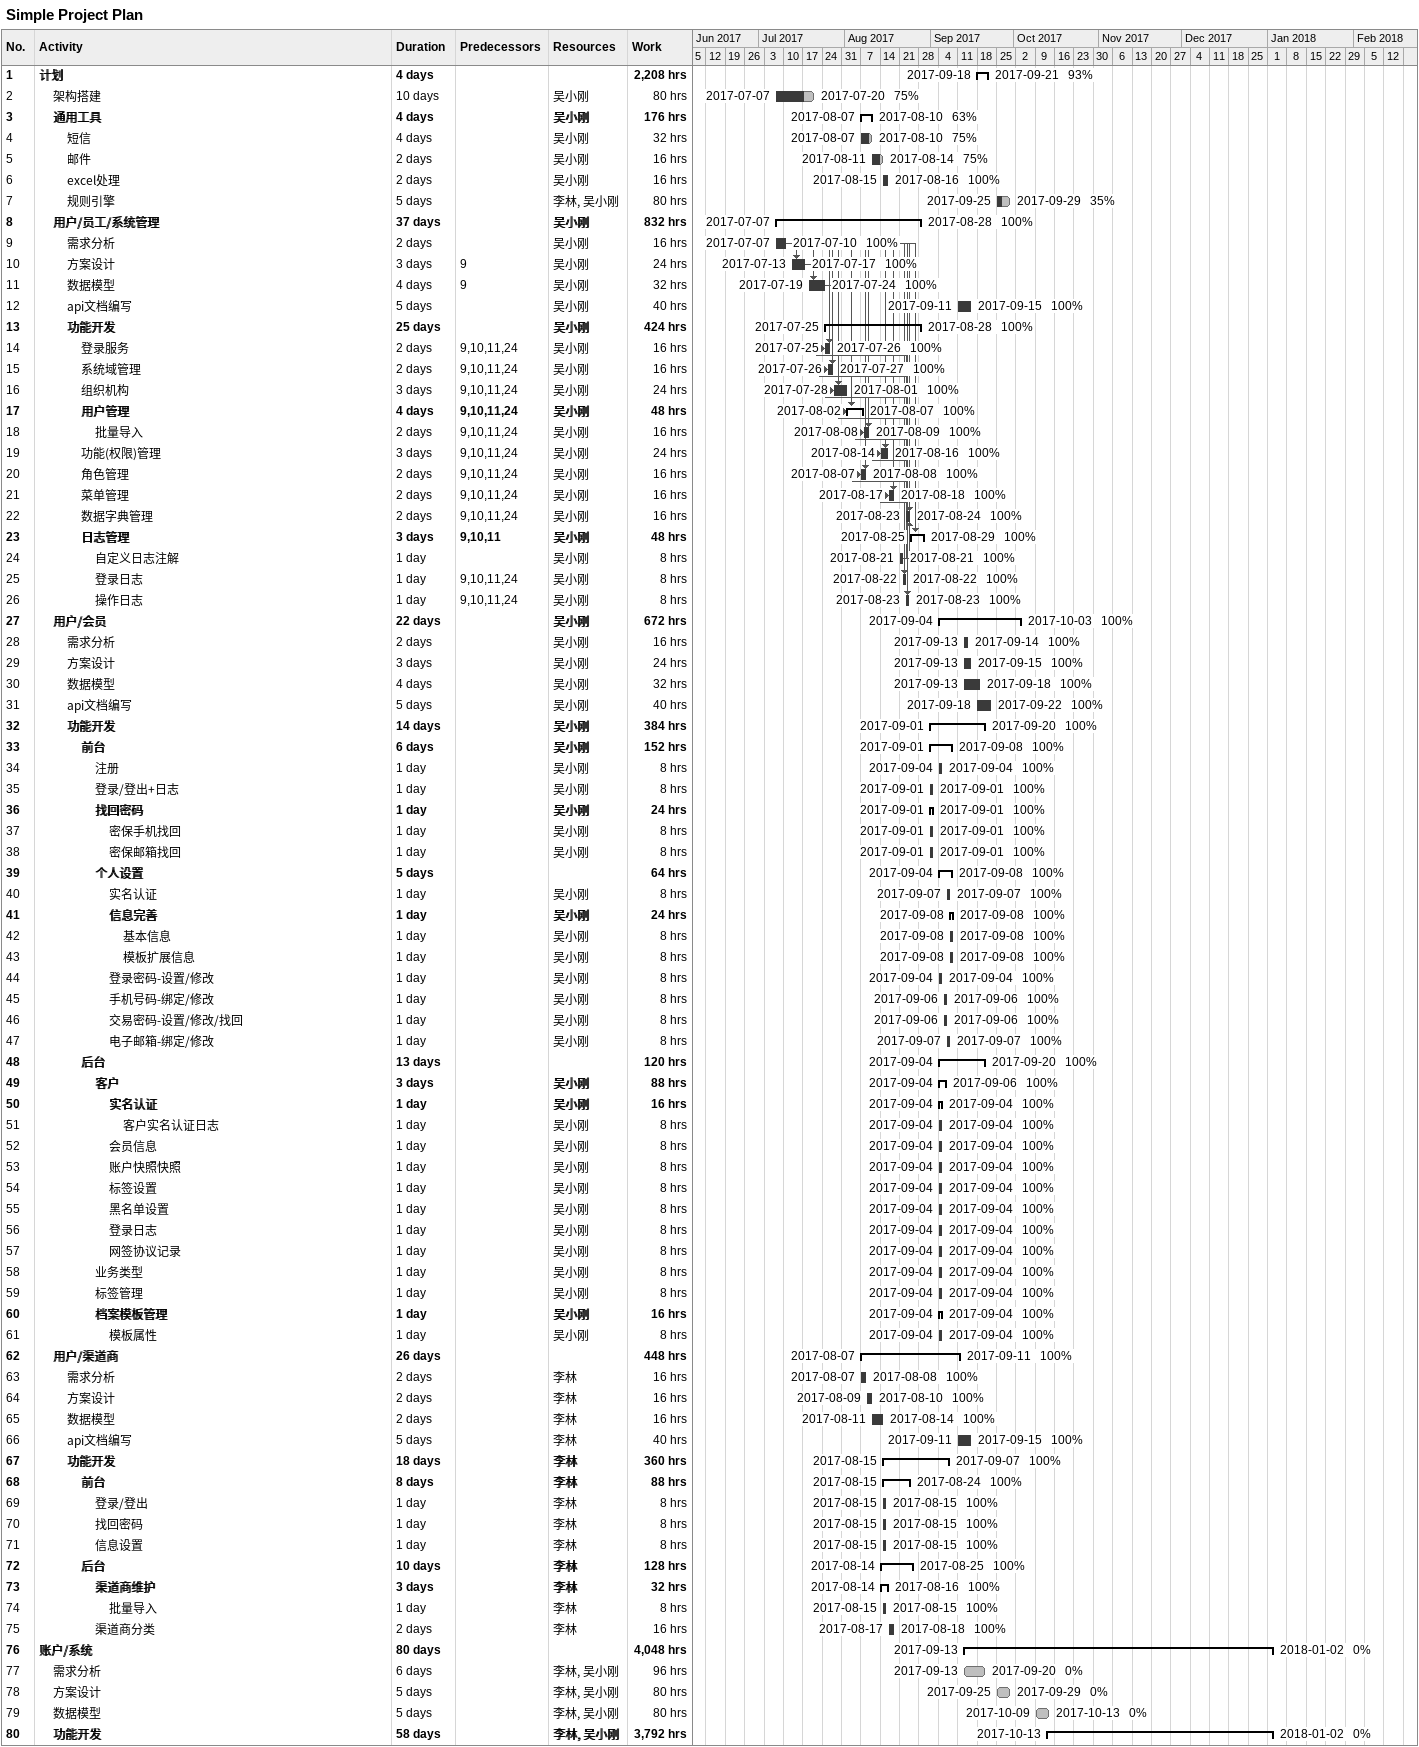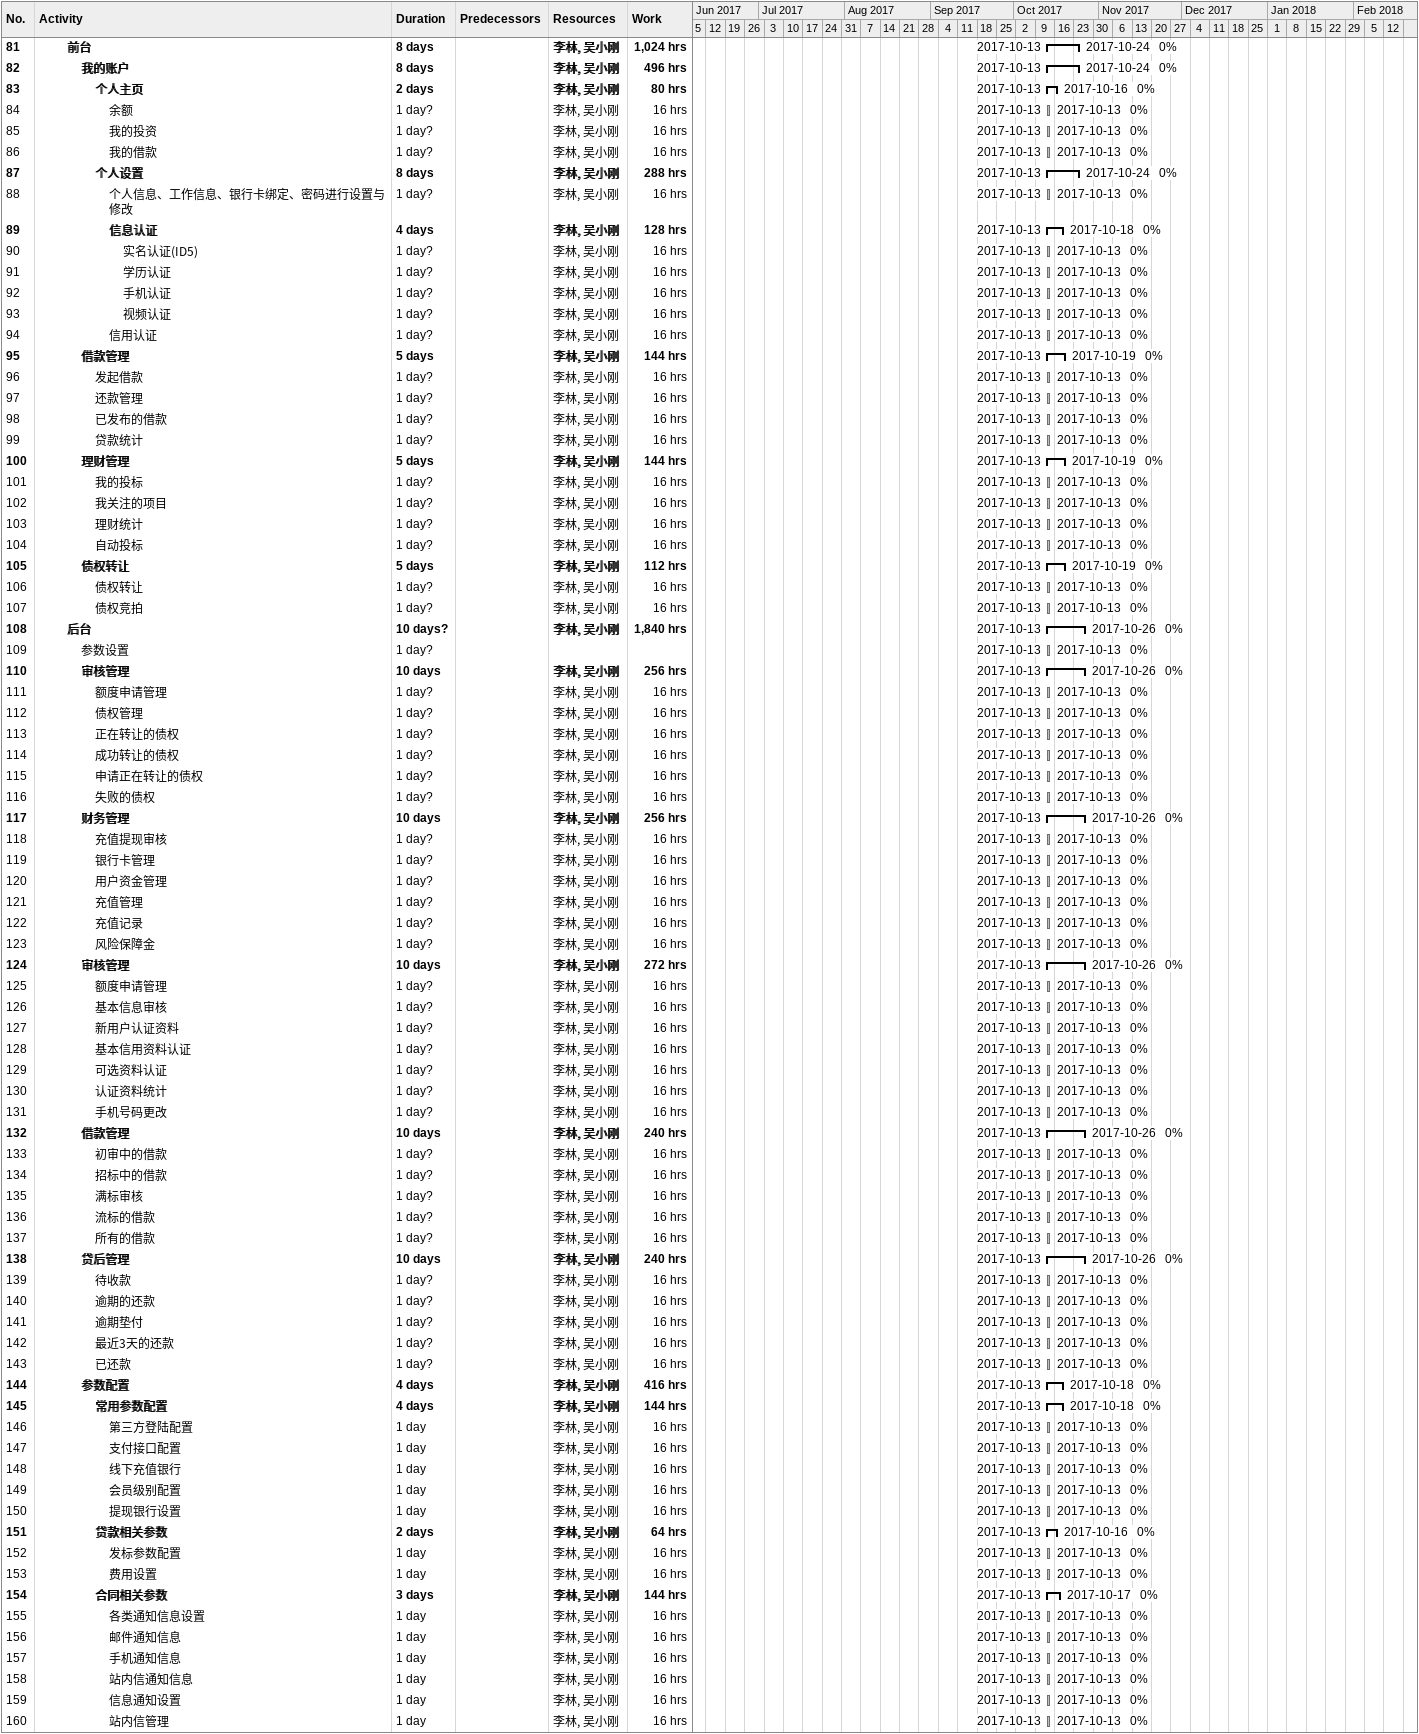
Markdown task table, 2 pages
Simple Project Plan

| ID | Level | Task | Duration | Start | Finish | Predecessors | Resources | % complete | Work (h) |
|---|---|---|---|---|---|---|---|---|---|
| 1 | 1 | **计划** | 4d | 2017-09-18 | 2017-09-21 |  |  | 93 | 2208 |
| 2 | 2 | 架构搭建 | 10d | 2017-07-07 | 2017-07-20 |  | 吴小刚 | 75 | 80 |
| 3 | 2 | **通用工具** | 4d | 2017-08-07 | 2017-08-10 |  | 吴小刚 | 63 | 176 |
| 4 | 3 | 短信 | 4d | 2017-08-07 | 2017-08-10 |  | 吴小刚 | 75 | 32 |
| 5 | 3 | 邮件 | 2d | 2017-08-11 | 2017-08-14 |  | 吴小刚 | 75 | 16 |
| 6 | 3 | excel处理 | 2d | 2017-08-15 | 2017-08-16 |  | 吴小刚 | 100 | 16 |
| 7 | 3 | 规则引擎 | 5d | 2017-09-25 | 2017-09-29 |  | 李林, 吴小刚 | 35 | 80 |
| 8 | 2 | **用户/员工/系统管理** | 37d | 2017-07-07 | 2017-08-28 |  | 吴小刚 | 100 | 832 |
| 9 | 3 | 需求分析 | 2d | 2017-07-07 | 2017-07-10 |  | 吴小刚 | 100 | 16 |
| 10 | 3 | 方案设计 | 3d | 2017-07-13 | 2017-07-17 | 9 | 吴小刚 | 100 | 24 |
| 11 | 3 | 数据模型 | 4d | 2017-07-19 | 2017-07-24 | 9 | 吴小刚 | 100 | 32 |
| 12 | 3 | api文档编写 | 5d | 2017-09-11 | 2017-09-15 |  | 吴小刚 | 100 | 40 |
| 13 | 3 | **功能开发** | 25d | 2017-07-25 | 2017-08-28 |  | 吴小刚 | 100 | 424 |
| 14 | 4 | 登录服务 | 2d | 2017-07-25 | 2017-07-26 | 9, 10, 11, 24 | 吴小刚 | 100 | 16 |
| 15 | 4 | 系统域管理 | 2d | 2017-07-26 | 2017-07-27 | 9, 10, 11, 24 | 吴小刚 | 100 | 16 |
| 16 | 4 | 组织机构 | 3d | 2017-07-28 | 2017-08-01 | 9, 10, 11, 24 | 吴小刚 | 100 | 24 |
| 17 | 4 | **用户管理** | 4d | 2017-08-02 | 2017-08-07 | 9, 10, 11, 24 | 吴小刚 | 100 | 48 |
| 18 | 5 | 批量导入 | 2d | 2017-08-08 | 2017-08-09 | 9, 10, 11, 24 | 吴小刚 | 100 | 16 |
| 19 | 4 | 功能(权限)管理 | 3d | 2017-08-14 | 2017-08-16 | 9, 10, 11, 24 | 吴小刚 | 100 | 24 |
| 20 | 4 | 角色管理 | 2d | 2017-08-07 | 2017-08-08 | 9, 10, 11, 24 | 吴小刚 | 100 | 16 |
| 21 | 4 | 菜单管理 | 2d | 2017-08-17 | 2017-08-18 | 9, 10, 11, 24 | 吴小刚 | 100 | 16 |
| 22 | 4 | 数据字典管理 | 2d | 2017-08-23 | 2017-08-24 | 9, 10, 11, 24 | 吴小刚 | 100 | 16 |
| 23 | 4 | **日志管理** | 3d | 2017-08-25 | 2017-08-29 | 9, 10, 11 | 吴小刚 | 100 | 48 |
| 24 | 5 | 自定义日志注解 | 1d | 2017-08-21 | 2017-08-21 |  | 吴小刚 | 100 | 8 |
| 25 | 5 | 登录日志 | 1d | 2017-08-22 | 2017-08-22 | 9, 10, 11, 24 | 吴小刚 | 100 | 8 |
| 26 | 5 | 操作日志 | 1d | 2017-08-23 | 2017-08-23 | 9, 10, 11, 24 | 吴小刚 | 100 | 8 |
| 27 | 2 | **用户/会员** | 22d | 2017-09-04 | 2017-10-03 |  | 吴小刚 | 100 | 672 |
| 28 | 3 | 需求分析 | 2d | 2017-09-13 | 2017-09-14 |  | 吴小刚 | 100 | 16 |
| 29 | 3 | 方案设计 | 3d | 2017-09-13 | 2017-09-15 |  | 吴小刚 | 100 | 24 |
| 30 | 3 | 数据模型 | 4d | 2017-09-13 | 2017-09-18 |  | 吴小刚 | 100 | 32 |
| 31 | 3 | api文档编写 | 5d | 2017-09-18 | 2017-09-22 |  | 吴小刚 | 100 | 40 |
| 32 | 3 | **功能开发** | 14d | 2017-09-01 | 2017-09-20 |  | 吴小刚 | 100 | 384 |
| 33 | 4 | **前台** | 6d | 2017-09-01 | 2017-09-08 |  | 吴小刚 | 100 | 152 |
| 34 | 5 | 注册 | 1d | 2017-09-04 | 2017-09-04 |  | 吴小刚 | 100 | 8 |
| 35 | 5 | 登录/登出+日志 | 1d | 2017-09-01 | 2017-09-01 |  | 吴小刚 | 100 | 8 |
| 36 | 5 | **找回密码** | 1d | 2017-09-01 | 2017-09-01 |  | 吴小刚 | 100 | 24 |
| 37 | 6 | 密保手机找回 | 1d | 2017-09-01 | 2017-09-01 |  | 吴小刚 | 100 | 8 |
| 38 | 6 | 密保邮箱找回 | 1d | 2017-09-01 | 2017-09-01 |  | 吴小刚 | 100 | 8 |
| 39 | 5 | **个人设置** | 5d | 2017-09-04 | 2017-09-08 |  |  | 100 | 64 |
| 40 | 6 | 实名认证 | 1d | 2017-09-07 | 2017-09-07 |  | 吴小刚 | 100 | 8 |
| 41 | 6 | **信息完善** | 1d | 2017-09-08 | 2017-09-08 |  | 吴小刚 | 100 | 24 |
| 42 | 7 | 基本信息 | 1d | 2017-09-08 | 2017-09-08 |  | 吴小刚 | 100 | 8 |
| 43 | 7 | 模板扩展信息 | 1d | 2017-09-08 | 2017-09-08 |  | 吴小刚 | 100 | 8 |
| 44 | 6 | 登录密码-设置/修改 | 1d | 2017-09-04 | 2017-09-04 |  | 吴小刚 | 100 | 8 |
| 45 | 6 | 手机号码-绑定/修改 | 1d | 2017-09-06 | 2017-09-06 |  | 吴小刚 | 100 | 8 |
| 46 | 6 | 交易密码-设置/修改/找回 | 1d | 2017-09-06 | 2017-09-06 |  | 吴小刚 | 100 | 8 |
| 47 | 6 | 电子邮箱-绑定/修改 | 1d | 2017-09-07 | 2017-09-07 |  | 吴小刚 | 100 | 8 |
| 48 | 4 | **后台** | 13d | 2017-09-04 | 2017-09-20 |  |  | 100 | 120 |
| 49 | 5 | **客户** | 3d | 2017-09-04 | 2017-09-06 |  | 吴小刚 | 100 | 88 |
| 50 | 6 | **实名认证** | 1d | 2017-09-04 | 2017-09-04 |  | 吴小刚 | 100 | 16 |
| 51 | 7 | 客户实名认证日志 | 1d | 2017-09-04 | 2017-09-04 |  | 吴小刚 | 100 | 8 |
| 52 | 6 | 会员信息 | 1d | 2017-09-04 | 2017-09-04 |  | 吴小刚 | 100 | 8 |
| 53 | 6 | 账户快照快照 | 1d | 2017-09-04 | 2017-09-04 |  | 吴小刚 | 100 | 8 |
| 54 | 6 | 标签设置 | 1d | 2017-09-04 | 2017-09-04 |  | 吴小刚 | 100 | 8 |
| 55 | 6 | 黑名单设置 | 1d | 2017-09-04 | 2017-09-04 |  | 吴小刚 | 100 | 8 |
| 56 | 6 | 登录日志 | 1d | 2017-09-04 | 2017-09-04 |  | 吴小刚 | 100 | 8 |
| 57 | 6 | 网签协议记录 | 1d | 2017-09-04 | 2017-09-04 |  | 吴小刚 | 100 | 8 |
| 58 | 5 | 业务类型 | 1d | 2017-09-04 | 2017-09-04 |  | 吴小刚 | 100 | 8 |
| 59 | 5 | 标签管理 | 1d | 2017-09-04 | 2017-09-04 |  | 吴小刚 | 100 | 8 |
| 60 | 5 | **档案模板管理** | 1d | 2017-09-04 | 2017-09-04 |  | 吴小刚 | 100 | 16 |
| 61 | 6 | 模板属性 | 1d | 2017-09-04 | 2017-09-04 |  | 吴小刚 | 100 | 8 |
| 62 | 2 | **用户/渠道商** | 26d | 2017-08-07 | 2017-09-11 |  |  | 100 | 448 |
| 63 | 3 | 需求分析 | 2d | 2017-08-07 | 2017-08-08 |  | 李林 | 100 | 16 |
| 64 | 3 | 方案设计 | 2d | 2017-08-09 | 2017-08-10 |  | 李林 | 100 | 16 |
| 65 | 3 | 数据模型 | 2d | 2017-08-11 | 2017-08-14 |  | 李林 | 100 | 16 |
| 66 | 3 | api文档编写 | 5d | 2017-09-11 | 2017-09-15 |  | 李林 | 100 | 40 |
| 67 | 3 | **功能开发** | 18d | 2017-08-15 | 2017-09-07 |  | 李林 | 100 | 360 |
| 68 | 4 | **前台** | 8d | 2017-08-15 | 2017-08-24 |  | 李林 | 100 | 88 |
| 69 | 5 | 登录/登出 | 1d | 2017-08-15 | 2017-08-15 |  | 李林 | 100 | 8 |
| 70 | 5 | 找回密码 | 1d | 2017-08-15 | 2017-08-15 |  | 李林 | 100 | 8 |
| 71 | 5 | 信息设置 | 1d | 2017-08-15 | 2017-08-15 |  | 李林 | 100 | 8 |
| 72 | 4 | **后台** | 10d | 2017-08-14 | 2017-08-25 |  | 李林 | 100 | 128 |
| 73 | 5 | **渠道商维护** | 3d | 2017-08-14 | 2017-08-16 |  | 李林 | 100 | 32 |
| 74 | 6 | 批量导入 | 1d | 2017-08-15 | 2017-08-15 |  | 李林 | 100 | 8 |
| 75 | 5 | 渠道商分类 | 2d | 2017-08-17 | 2017-08-18 |  | 李林 | 100 | 16 |
| 76 | 1 | **账户/系统** | 80d | 2017-09-13 | 2018-01-02 |  |  | 0 | 4048 |
| 77 | 2 | 需求分析 | 6d | 2017-09-13 | 2017-09-20 |  | 李林, 吴小刚 | 0 | 96 |
| 78 | 2 | 方案设计 | 5d | 2017-09-25 | 2017-09-29 |  | 李林, 吴小刚 | 0 | 80 |
| 79 | 2 | 数据模型 | 5d | 2017-10-09 | 2017-10-13 |  | 李林, 吴小刚 | 0 | 80 |
| 80 | 2 | **功能开发** | 58d | 2017-10-13 | 2018-01-02 |  | 李林, 吴小刚 | 0 | 3792 |
| 81 | 3 | **前台** | 8d | 2017-10-13 | 2017-10-24 |  | 李林, 吴小刚 | 0 | 1024 |
| 82 | 4 | **我的账户** | 8d | 2017-10-13 | 2017-10-24 |  | 李林, 吴小刚 | 0 | 496 |
| 83 | 5 | **个人主页** | 2d | 2017-10-13 | 2017-10-16 |  | 李林, 吴小刚 | 0 | 80 |
| 84 | 6 | 余额 | 1d? | 2017-10-13 | 2017-10-13 |  | 李林, 吴小刚 | 0 | 16 |
| 85 | 6 | 我的投资 | 1d? | 2017-10-13 | 2017-10-13 |  | 李林, 吴小刚 | 0 | 16 |
| 86 | 6 | 我的借款 | 1d? | 2017-10-13 | 2017-10-13 |  | 李林, 吴小刚 | 0 | 16 |
| 87 | 5 | **个人设置** | 8d | 2017-10-13 | 2017-10-24 |  | 李林, 吴小刚 | 0 | 288 |
| 88 | 6 | 个人信息、工作信息、银行卡绑定、密码进行设置与修改 | 1d? | 2017-10-13 | 2017-10-13 |  | 李林, 吴小刚 | 0 | 16 |
| 89 | 6 | **信息认证** | 4d | 2017-10-13 | 2017-10-18 |  | 李林, 吴小刚 | 0 | 128 |
| 90 | 7 | 实名认证(ID5) | 1d? | 2017-10-13 | 2017-10-13 |  | 李林, 吴小刚 | 0 | 16 |
| 91 | 7 | 学历认证 | 1d? | 2017-10-13 | 2017-10-13 |  | 李林, 吴小刚 | 0 | 16 |
| 92 | 7 | 手机认证 | 1d? | 2017-10-13 | 2017-10-13 |  | 李林, 吴小刚 | 0 | 16 |
| 93 | 7 | 视频认证 | 1d? | 2017-10-13 | 2017-10-13 |  | 李林, 吴小刚 | 0 | 16 |
| 94 | 6 | 信用认证 | 1d? | 2017-10-13 | 2017-10-13 |  | 李林, 吴小刚 | 0 | 16 |
| 95 | 4 | **借款管理** | 5d | 2017-10-13 | 2017-10-19 |  | 李林, 吴小刚 | 0 | 144 |
| 96 | 5 | 发起借款 | 1d? | 2017-10-13 | 2017-10-13 |  | 李林, 吴小刚 | 0 | 16 |
| 97 | 5 | 还款管理 | 1d? | 2017-10-13 | 2017-10-13 |  | 李林, 吴小刚 | 0 | 16 |
| 98 | 5 | 已发布的借款 | 1d? | 2017-10-13 | 2017-10-13 |  | 李林, 吴小刚 | 0 | 16 |
| 99 | 5 | 贷款统计 | 1d? | 2017-10-13 | 2017-10-13 |  | 李林, 吴小刚 | 0 | 16 |
| 100 | 4 | **理财管理** | 5d | 2017-10-13 | 2017-10-19 |  | 李林, 吴小刚 | 0 | 144 |
| 101 | 5 | 我的投标 | 1d? | 2017-10-13 | 2017-10-13 |  | 李林, 吴小刚 | 0 | 16 |
| 102 | 5 | 我关注的项目 | 1d? | 2017-10-13 | 2017-10-13 |  | 李林, 吴小刚 | 0 | 16 |
| 103 | 5 | 理财统计 | 1d? | 2017-10-13 | 2017-10-13 |  | 李林, 吴小刚 | 0 | 16 |
| 104 | 5 | 自动投标 | 1d? | 2017-10-13 | 2017-10-13 |  | 李林, 吴小刚 | 0 | 16 |
| 105 | 4 | **债权转让** | 5d | 2017-10-13 | 2017-10-19 |  | 李林, 吴小刚 | 0 | 112 |
| 106 | 5 | 债权转让 | 1d? | 2017-10-13 | 2017-10-13 |  | 李林, 吴小刚 | 0 | 16 |
| 107 | 5 | 债权竞拍 | 1d? | 2017-10-13 | 2017-10-13 |  | 李林, 吴小刚 | 0 | 16 |
| 108 | 3 | **后台** | 10d? | 2017-10-13 | 2017-10-26 |  | 李林, 吴小刚 | 0 | 1840 |
| 109 | 4 | 参数设置 | 1d? | 2017-10-13 | 2017-10-13 |  |  | 0 |  |
| 110 | 4 | **审核管理** | 10d | 2017-10-13 | 2017-10-26 |  | 李林, 吴小刚 | 0 | 256 |
| 111 | 5 | 额度申请管理 | 1d? | 2017-10-13 | 2017-10-13 |  | 李林, 吴小刚 | 0 | 16 |
| 112 | 5 | 债权管理 | 1d? | 2017-10-13 | 2017-10-13 |  | 李林, 吴小刚 | 0 | 16 |
| 113 | 5 | 正在转让的债权 | 1d? | 2017-10-13 | 2017-10-13 |  | 李林, 吴小刚 | 0 | 16 |
| 114 | 5 | 成功转让的债权 | 1d? | 2017-10-13 | 2017-10-13 |  | 李林, 吴小刚 | 0 | 16 |
| 115 | 5 | 申请正在转让的债权 | 1d? | 2017-10-13 | 2017-10-13 |  | 李林, 吴小刚 | 0 | 16 |
| 116 | 5 | 失败的债权 | 1d? | 2017-10-13 | 2017-10-13 |  | 李林, 吴小刚 | 0 | 16 |
| 117 | 4 | **财务管理** | 10d | 2017-10-13 | 2017-10-26 |  | 李林, 吴小刚 | 0 | 256 |
| 118 | 5 | 充值提现审核 | 1d? | 2017-10-13 | 2017-10-13 |  | 李林, 吴小刚 | 0 | 16 |
| 119 | 5 | 银行卡管理 | 1d? | 2017-10-13 | 2017-10-13 |  | 李林, 吴小刚 | 0 | 16 |
| 120 | 5 | 用户资金管理 | 1d? | 2017-10-13 | 2017-10-13 |  | 李林, 吴小刚 | 0 | 16 |
| 121 | 5 | 充值管理 | 1d? | 2017-10-13 | 2017-10-13 |  | 李林, 吴小刚 | 0 | 16 |
| 122 | 5 | 充值记录 | 1d? | 2017-10-13 | 2017-10-13 |  | 李林, 吴小刚 | 0 | 16 |
| 123 | 5 | 风险保障金 | 1d? | 2017-10-13 | 2017-10-13 |  | 李林, 吴小刚 | 0 | 16 |
| 124 | 4 | **审核管理** | 10d | 2017-10-13 | 2017-10-26 |  | 李林, 吴小刚 | 0 | 272 |
| 125 | 5 | 额度申请管理 | 1d? | 2017-10-13 | 2017-10-13 |  | 李林, 吴小刚 | 0 | 16 |
| 126 | 5 | 基本信息审核 | 1d? | 2017-10-13 | 2017-10-13 |  | 李林, 吴小刚 | 0 | 16 |
| 127 | 5 | 新用户认证资料 | 1d? | 2017-10-13 | 2017-10-13 |  | 李林, 吴小刚 | 0 | 16 |
| 128 | 5 | 基本信用资料认证 | 1d? | 2017-10-13 | 2017-10-13 |  | 李林, 吴小刚 | 0 | 16 |
| 129 | 5 | 可选资料认证 | 1d? | 2017-10-13 | 2017-10-13 |  | 李林, 吴小刚 | 0 | 16 |
| 130 | 5 | 认证资料统计 | 1d? | 2017-10-13 | 2017-10-13 |  | 李林, 吴小刚 | 0 | 16 |
| 131 | 5 | 手机号码更改 | 1d? | 2017-10-13 | 2017-10-13 |  | 李林, 吴小刚 | 0 | 16 |
| 132 | 4 | **借款管理** | 10d | 2017-10-13 | 2017-10-26 |  | 李林, 吴小刚 | 0 | 240 |
| 133 | 5 | 初审中的借款 | 1d? | 2017-10-13 | 2017-10-13 |  | 李林, 吴小刚 | 0 | 16 |
| 134 | 5 | 招标中的借款 | 1d? | 2017-10-13 | 2017-10-13 |  | 李林, 吴小刚 | 0 | 16 |
| 135 | 5 | 满标审核 | 1d? | 2017-10-13 | 2017-10-13 |  | 李林, 吴小刚 | 0 | 16 |
| 136 | 5 | 流标的借款 | 1d? | 2017-10-13 | 2017-10-13 |  | 李林, 吴小刚 | 0 | 16 |
| 137 | 5 | 所有的借款 | 1d? | 2017-10-13 | 2017-10-13 |  | 李林, 吴小刚 | 0 | 16 |
| 138 | 4 | **贷后管理** | 10d | 2017-10-13 | 2017-10-26 |  | 李林, 吴小刚 | 0 | 240 |
| 139 | 5 | 待收款 | 1d? | 2017-10-13 | 2017-10-13 |  | 李林, 吴小刚 | 0 | 16 |
| 140 | 5 | 逾期的还款 | 1d? | 2017-10-13 | 2017-10-13 |  | 李林, 吴小刚 | 0 | 16 |
| 141 | 5 | 逾期垫付 | 1d? | 2017-10-13 | 2017-10-13 |  | 李林, 吴小刚 | 0 | 16 |
| 142 | 5 | 最近3天的还款 | 1d? | 2017-10-13 | 2017-10-13 |  | 李林, 吴小刚 | 0 | 16 |
| 143 | 5 | 已还款 | 1d? | 2017-10-13 | 2017-10-13 |  | 李林, 吴小刚 | 0 | 16 |
| 144 | 4 | **参数配置** | 4d | 2017-10-13 | 2017-10-18 |  | 李林, 吴小刚 | 0 | 416 |
| 145 | 5 | **常用参数配置** | 4d | 2017-10-13 | 2017-10-18 |  | 李林, 吴小刚 | 0 | 144 |
| 146 | 6 | 第三方登陆配置 | 1d | 2017-10-13 | 2017-10-13 |  | 李林, 吴小刚 | 0 | 16 |
| 147 | 6 | 支付接口配置 | 1d | 2017-10-13 | 2017-10-13 |  | 李林, 吴小刚 | 0 | 16 |
| 148 | 6 | 线下充值银行 | 1d | 2017-10-13 | 2017-10-13 |  | 李林, 吴小刚 | 0 | 16 |
| 149 | 6 | 会员级别配置 | 1d | 2017-10-13 | 2017-10-13 |  | 李林, 吴小刚 | 0 | 16 |
| 150 | 6 | 提现银行设置 | 1d | 2017-10-13 | 2017-10-13 |  | 李林, 吴小刚 | 0 | 16 |
| 151 | 5 | **贷款相关参数** | 2d | 2017-10-13 | 2017-10-16 |  | 李林, 吴小刚 | 0 | 64 |
| 152 | 6 | 发标参数配置 | 1d | 2017-10-13 | 2017-10-13 |  | 李林, 吴小刚 | 0 | 16 |
| 153 | 6 | 费用设置 | 1d | 2017-10-13 | 2017-10-13 |  | 李林, 吴小刚 | 0 | 16 |
| 154 | 5 | **合同相关参数** | 3d | 2017-10-13 | 2017-10-17 |  | 李林, 吴小刚 | 0 | 144 |
| 155 | 6 | 各类通知信息设置 | 1d | 2017-10-13 | 2017-10-13 |  | 李林, 吴小刚 | 0 | 16 |
| 156 | 6 | 邮件通知信息 | 1d | 2017-10-13 | 2017-10-13 |  | 李林, 吴小刚 | 0 | 16 |
| 157 | 6 | 手机通知信息 | 1d | 2017-10-13 | 2017-10-13 |  | 李林, 吴小刚 | 0 | 16 |
| 158 | 6 | 站内信通知信息 | 1d | 2017-10-13 | 2017-10-13 |  | 李林, 吴小刚 | 0 | 16 |
| 159 | 6 | 信息通知设置 | 1d | 2017-10-13 | 2017-10-13 |  | 李林, 吴小刚 | 0 | 16 |
| 160 | 6 | 站内信管理 | 1d | 2017-10-13 | 2017-10-13 |  | 李林, 吴小刚 | 0 | 16 |
